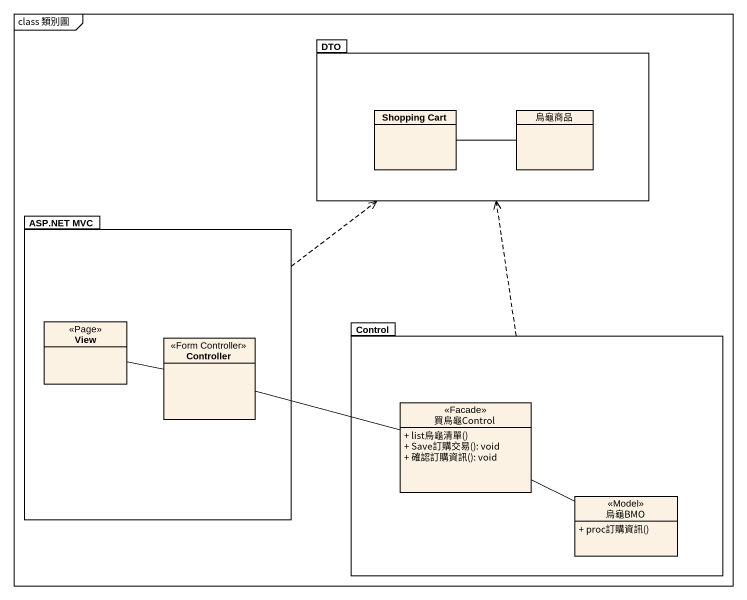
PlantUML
@startuml
mainframe class 類別圖
hide circle
hide empty members
skinparam classAttributeIconSize 0
package DTO {
  class "Shopping Cart" as Shopping_Cart
  class 烏龜商品
}
package "ASP.NET MVC" as ASP_NET_MVC {
  class View <<Page>>
  class Controller <<Form Controller>>
}
package "Control" as Control_ {
  class 買烏龜Control <<Facade>> {
    + list烏龜清單()
    + Save訂購交易(): void
    + 確認訂購資訊(): void
  }
  class 烏龜BMO <<Model>> {
    + proc訂購資訊()
  }
}
Shopping_Cart -right- 烏龜商品
ASP_NET_MVC .up.> DTO
View -right- Controller
Controller -right- 買烏龜Control
Control_ .up.> DTO
買烏龜Control -right- 烏龜BMO
@enduml
